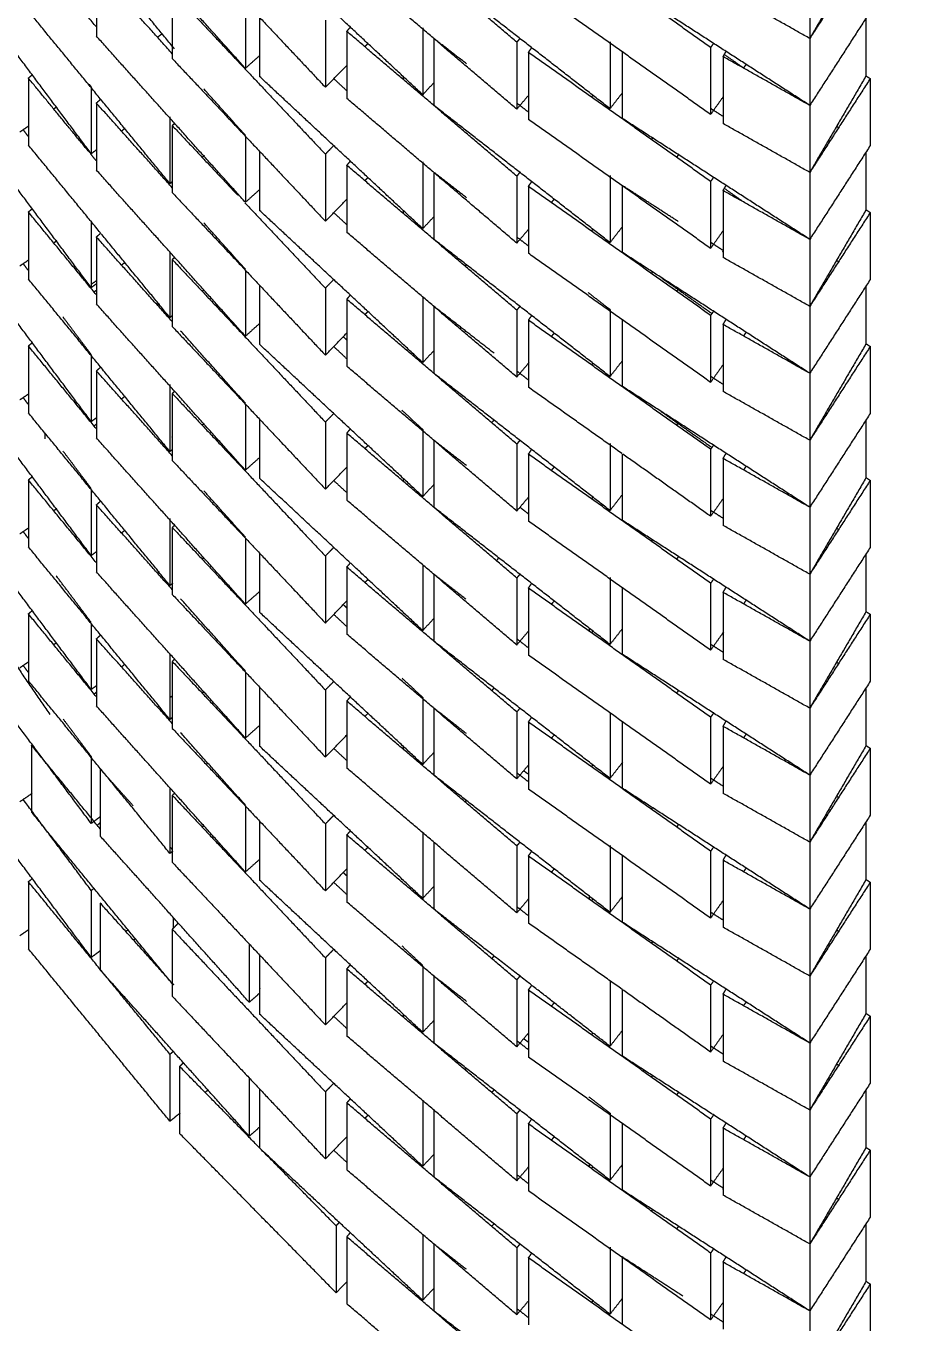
# Model space of a CAD drawing. Header units: centimetres. Extents: x 0 to 19.8, y 0 to 41.5.
# Drawn here: x 12.918 to 13.723, y 11.482 to 12.644 of the extents above; entities that cross this region are included whole.
import ezdxf

# ---------------------------------------------------------------- set-up
doc = ezdxf.new("R2010")
doc.units = ezdxf.units.CM
doc.layers.add('Make2D$Visible$Curves', color=7, linetype='Continuous', true_color=0x000000)

msp = doc.modelspace()

# ---------------------------------------------------------------- linework, layer by layer
at = {"layer": 'Make2D$Visible$Curves', "color": 18, "lineweight": -3, "true_color": 0x000000}
for points in [[(13.0514, 12.6236), (12.988, 12.7009), (12.9246, 12.7782)], [(13.1149, 12.6062), (13.0481, 12.6806), (12.9814, 12.7551)], [(13.358, 12.6296), (13.2818, 12.6945), (13.2057, 12.7593)], [(13.5316, 12.6249), (13.45, 12.6827), (13.3684, 12.7405)], [(13.0494, 12.7349), (13.118, 12.6621), (13.1865, 12.5893)], [(12.9814, 12.6433), (12.9509, 12.6804), (12.9205, 12.7175)], [(13.2737, 12.5826), (13.2006, 12.6508), (13.1275, 12.719)], [(13.6708, 12.7194), (13.6456, 12.6762), (13.6204, 12.633)], [(13.6746, 12.7171), (13.6475, 12.675), (13.6204, 12.633)], [(12.9768, 12.5297), (12.9169, 12.6098), (12.8571, 12.6899)], [(13.0494, 12.6192), (13.0154, 12.6572), (12.9814, 12.6951)], [(12.9814, 12.6951), (12.9814, 12.6651), (12.9814, 12.6351)], [(13.358, 12.5696), (13.2818, 12.6345), (13.2057, 12.6993)], [(13.4415, 12.5701), (13.3626, 12.6315), (13.2837, 12.693)], [(13.6204, 12.693), (13.6204, 12.663), (13.6204, 12.633)], [(13.5316, 12.5649), (13.45, 12.6227), (13.3684, 12.6805)], [(13.6204, 12.573), (13.5364, 12.6272), (13.4523, 12.6814)], [(13.0494, 12.6749), (13.0494, 12.6449), (13.0494, 12.6149)], [(13.0494, 12.6749), (13.118, 12.6021), (13.1865, 12.5293)], [(13.6204, 12.633), (13.5816, 12.6549), (13.5428, 12.6767)], [(13.0473, 12.5029), (12.9839, 12.5802), (12.9205, 12.6575)], [(13.1149, 12.6662), (13.1149, 12.6362), (13.1149, 12.6062)], [(13.6746, 12.6571), (13.6475, 12.615), (13.6204, 12.573)], [(13.1275, 12.652), (13.1275, 12.6255), (13.1275, 12.599)], [(13.1865, 12.6493), (13.1865, 12.6193), (13.1865, 12.5893)], [(13.2057, 12.6393), (13.2074, 12.6413), (13.2092, 12.6434)], [(13.6708, 12.6513), (13.6708, 12.6254), (13.6708, 12.5994)], [(13.1149, 12.4862), (13.0481, 12.5606), (12.9814, 12.6351)], [(13.0404, 12.6372), (13.0384, 12.6357), (13.0363, 12.6341)], [(13.358, 12.5096), (13.2818, 12.5745), (13.2057, 12.6393)], [(13.2057, 12.6393), (13.2057, 12.6093), (13.2057, 12.5793)], [(13.2737, 12.6426), (13.2737, 12.6126), (13.2737, 12.5826)], [(13.2837, 12.633), (13.2837, 12.603), (13.2837, 12.573)], [(13.3129, 12.6103), (13.2983, 12.6216), (13.2837, 12.633)], [(13.3608, 12.633), (13.3594, 12.6313), (13.358, 12.6296)], [(13.6204, 12.633), (13.6204, 12.603), (13.6204, 12.573)], [(13.2221, 12.6258), (13.2234, 12.6271), (13.2247, 12.6284)], [(13.358, 12.6296), (13.358, 12.5996), (13.358, 12.5696)], [(13.3684, 12.6205), (13.3699, 12.6226), (13.3714, 12.6247)], [(13.5316, 12.5049), (13.45, 12.5627), (13.3684, 12.6205)], [(13.3684, 12.6205), (13.3684, 12.5905), (13.3684, 12.5605)], [(13.4415, 12.6301), (13.4415, 12.6001), (13.4415, 12.5701)], [(13.4523, 12.621), (13.4523, 12.5912), (13.4523, 12.5614)], [(13.5342, 12.6286), (13.5329, 12.6267), (13.5316, 12.6249)], [(13.5316, 12.6249), (13.5316, 12.5949), (13.5316, 12.5649)], [(13.5428, 12.6167), (13.5442, 12.6191), (13.5456, 12.6215)], [(13.0494, 12.6149), (13.118, 12.5421), (13.1865, 12.4693)], [(13.1087, 12.6133), (13.1084, 12.613), (13.108, 12.6127)], [(13.1277, 12.6177), (13.1213, 12.6119), (13.1149, 12.6062)], [(13.1865, 12.5893), (13.1961, 12.5991), (13.2057, 12.6089)], [(13.6204, 12.573), (13.5816, 12.5949), (13.5428, 12.6167)], [(13.5428, 12.6167), (13.5428, 12.5867), (13.5428, 12.5567)], [(13.5439, 12.6187), (13.5525, 12.6127), (13.561, 12.6066)], [(13.5634, 12.6098), (13.5622, 12.6082), (13.5611, 12.6066)], [(12.9205, 12.5975), (12.9223, 12.599), (12.9242, 12.6006)], [(12.9748, 12.5313), (12.9476, 12.5644), (12.9205, 12.5975)], [(12.9205, 12.5975), (12.9205, 12.5675), (12.9205, 12.5375)], [(13.011, 12.6016), (13.0112, 12.6018), (13.0114, 12.602)], [(13.2737, 12.4626), (13.2006, 12.5308), (13.1275, 12.599)], [(13.2058, 12.586), (13.1999, 12.5915), (13.194, 12.597)], [(13.2564, 12.5961), (13.2564, 12.5974), (13.2564, 12.5988)], [(13.6708, 12.5994), (13.6456, 12.5562), (13.6204, 12.513)], [(13.6746, 12.5971), (13.6475, 12.555), (13.6204, 12.513)], [(13.6708, 12.5995), (13.6727, 12.5983), (13.6746, 12.5971)], [(13.6746, 12.5971), (13.6746, 12.5671), (13.6746, 12.5371)], [(12.9768, 12.5897), (12.9759, 12.5908), (12.9751, 12.5919)], [(12.9768, 12.5897), (12.9768, 12.5597), (12.9768, 12.5297)], [(13.1149, 12.5462), (13.0962, 12.567), (13.0776, 12.5878)], [(13.2837, 12.5933), (13.2787, 12.5879), (13.2737, 12.5826)], [(12.9814, 12.5751), (12.9833, 12.5768), (12.9852, 12.5786)], [(13.0494, 12.4992), (13.0154, 12.5372), (12.9814, 12.5751)], [(12.9814, 12.5751), (12.9814, 12.5451), (12.9814, 12.5151)], [(13.2834, 12.5131), (13.2446, 12.5462), (13.2057, 12.5793)], [(13.3684, 12.5819), (13.3632, 12.5758), (13.358, 12.5696)], [(13.3684, 12.567), (13.3632, 12.5711), (13.358, 12.5752)], [(13.4251, 12.5806), (13.4256, 12.5813), (13.4262, 12.5821)], [(13.4524, 12.5841), (13.447, 12.5771), (13.4415, 12.5701)], [(13.5429, 12.5808), (13.5372, 12.5728), (13.5316, 12.5649)], [(12.9768, 12.4097), (12.9169, 12.4898), (12.8571, 12.5699)], [(12.946, 12.5717), (12.9447, 12.5708), (12.9434, 12.5699)], [(13.0473, 12.5629), (13.0473, 12.5329), (13.0473, 12.5029)], [(13.4415, 12.4501), (13.3626, 12.5115), (13.2837, 12.573)], [(13.5428, 12.5631), (13.5372, 12.5667), (13.5316, 12.5703)], [(13.6204, 12.573), (13.6204, 12.543), (13.6204, 12.513)], [(12.9207, 12.5545), (12.9168, 12.5518), (12.9128, 12.5491)], [(12.9205, 12.5451), (12.9182, 12.5481), (12.9159, 12.5512)], [(13.0071, 12.5524), (13.0055, 12.5512), (13.0039, 12.55)], [(13.0515, 12.557), (13.0505, 12.556), (13.0494, 12.5549)], [(13.0494, 12.5549), (13.0494, 12.5249), (13.0494, 12.4949)], [(13.0494, 12.5549), (13.0787, 12.5238), (13.108, 12.4926)], [(13.5316, 12.4449), (13.45, 12.5027), (13.3684, 12.5605)], [(13.6204, 12.453), (13.5364, 12.5072), (13.4523, 12.5614)], [(13.6204, 12.513), (13.5816, 12.5349), (13.5428, 12.5567)], [(13.6444, 12.5542), (13.6454, 12.5537), (13.6464, 12.5531)], [(13.1149, 12.5454), (13.1149, 12.5158), (13.1149, 12.4862)], [(13.4718, 12.5489), (13.4714, 12.5484), (13.471, 12.5479)], [(13.479, 12.5427), (13.4795, 12.5435), (13.4801, 12.5444)], [(12.985, 12.4589), (12.9527, 12.4982), (12.9205, 12.5375)], [(12.9814, 12.5233), (12.9789, 12.5263), (12.9764, 12.5294)], [(12.9818, 12.5334), (12.9793, 12.5315), (12.9768, 12.5297)], [(13.0779, 12.528), (13.0771, 12.5273), (13.0764, 12.5267)], [(13.1275, 12.532), (13.1275, 12.5055), (13.1275, 12.479)], [(13.1865, 12.5293), (13.1904, 12.5333), (13.1943, 12.5373)], [(13.1865, 12.5293), (13.1865, 12.4993), (13.1865, 12.4693)], [(13.503, 12.529), (13.5022, 12.5279), (13.5014, 12.5269)], [(13.6746, 12.5371), (13.6475, 12.495), (13.6204, 12.453)], [(13.6708, 12.531), (13.6708, 12.5052), (13.6708, 12.4794)], [(13.2057, 12.5193), (13.2073, 12.5212), (13.2089, 12.5231)], [(13.358, 12.3896), (13.2818, 12.4545), (13.2057, 12.5193)], [(13.2057, 12.5193), (13.2057, 12.4893), (13.2057, 12.4593)], [(13.2737, 12.5226), (13.2737, 12.4926), (13.2737, 12.4626)], [(13.1149, 12.3662), (13.0481, 12.4406), (12.9814, 12.5151)], [(13.0494, 12.5046), (13.0484, 12.5038), (13.0473, 12.5029)], [(13.1453, 12.5135), (13.1452, 12.5134), (13.1452, 12.5133)], [(13.222, 12.5056), (13.2234, 12.5071), (13.2248, 12.5086)], [(13.2837, 12.513), (13.2837, 12.483), (13.2837, 12.453)], [(13.358, 12.4496), (13.321, 12.4811), (13.284, 12.5126)], [(13.3128, 12.4903), (13.2985, 12.5015), (13.2842, 12.5126)], [(13.3609, 12.5132), (13.3594, 12.5114), (13.358, 12.5096)], [(13.358, 12.5096), (13.358, 12.4796), (13.358, 12.4496)], [(13.3684, 12.5005), (13.3699, 12.5026), (13.3714, 12.5047)], [(13.4415, 12.5101), (13.4415, 12.4801), (13.4415, 12.4501)], [(13.5343, 12.5087), (13.533, 12.5068), (13.5316, 12.5049)], [(13.5316, 12.5049), (13.5316, 12.4749), (13.5316, 12.4449)], [(13.6204, 12.513), (13.6204, 12.483), (13.6204, 12.453)], [(13.0494, 12.4949), (13.118, 12.4221), (13.1865, 12.3493)], [(13.1279, 12.4978), (13.1214, 12.492), (13.1149, 12.4862)], [(13.5316, 12.3849), (13.45, 12.4427), (13.3684, 12.5005)], [(13.3684, 12.5005), (13.3684, 12.4705), (13.3684, 12.4405)], [(13.4523, 12.501), (13.4523, 12.4712), (13.4523, 12.4414)], [(13.5026, 12.469), (13.4777, 12.485), (13.4529, 12.501)], [(13.5428, 12.4967), (13.5441, 12.499), (13.5455, 12.5013)], [(13.6204, 12.453), (13.5816, 12.4749), (13.5428, 12.4967)], [(13.5428, 12.4967), (13.5428, 12.4667), (13.5428, 12.4367)], [(13.5441, 12.4986), (13.5527, 12.4925), (13.5613, 12.4864)], [(13.1145, 12.4858), (13.1505, 12.4475), (13.1865, 12.4093)], [(13.1865, 12.4693), (13.1961, 12.4791), (13.2058, 12.489)], [(13.3915, 12.489), (13.3902, 12.4876), (13.389, 12.4861)], [(12.9205, 12.4775), (12.9222, 12.479), (12.924, 12.4804)], [(12.9814, 12.4033), (12.9509, 12.4404), (12.9205, 12.4775)], [(12.9205, 12.4775), (12.9205, 12.4475), (12.9205, 12.4175)], [(12.9768, 12.4697), (12.9768, 12.4397), (12.9768, 12.4097)], [(13.2737, 12.3426), (13.2006, 12.4108), (13.1275, 12.479)], [(13.2057, 12.4661), (13.1999, 12.4715), (13.194, 12.477)], [(13.2564, 12.4761), (13.2564, 12.4774), (13.2564, 12.4788)], [(13.284, 12.4736), (13.2789, 12.4681), (13.2737, 12.4626)], [(13.6708, 12.4794), (13.6456, 12.4362), (13.6204, 12.393)], [(13.6746, 12.4771), (13.6475, 12.435), (13.6204, 12.393)], [(13.671, 12.4794), (13.6728, 12.4782), (13.6746, 12.4771)], [(13.6746, 12.4771), (13.6746, 12.4471), (13.6746, 12.4171)], [(12.9814, 12.4551), (12.9833, 12.4568), (12.9852, 12.4586)], [(13.0473, 12.3829), (13.0165, 12.4205), (12.9856, 12.4581)], [(13.1149, 12.4262), (13.0962, 12.447), (13.0776, 12.4678)], [(13.0784, 12.4647), (13.0782, 12.4645), (13.078, 12.4642)], [(13.358, 12.3296), (13.2818, 12.3945), (13.2057, 12.4593)], [(13.3686, 12.4621), (13.3633, 12.4559), (13.358, 12.4496)], [(13.425, 12.4604), (13.4256, 12.4612), (13.4261, 12.462)], [(13.4523, 12.464), (13.4469, 12.457), (13.4415, 12.4501)], [(13.5428, 12.4607), (13.5372, 12.4528), (13.5316, 12.4449)], [(12.9768, 12.2897), (12.9169, 12.3698), (12.8571, 12.4499)], [(12.946, 12.4517), (12.9448, 12.4509), (12.9436, 12.45)], [(13.0492, 12.3794), (13.0153, 12.4173), (12.9814, 12.4551)], [(12.9814, 12.4551), (12.9814, 12.4251), (12.9814, 12.3951)], [(13.0365, 12.4543), (13.0362, 12.454), (13.0358, 12.4538)], [(13.4415, 12.3301), (13.3626, 12.3915), (13.2837, 12.453)], [(13.3686, 12.4469), (13.3633, 12.451), (13.358, 12.4552)], [(13.534, 12.4487), (13.533, 12.4494), (13.532, 12.45)], [(13.5428, 12.4431), (13.5385, 12.4458), (13.5342, 12.4486)], [(13.6204, 12.453), (13.6204, 12.423), (13.6204, 12.393)], [(12.9205, 12.4343), (12.9167, 12.4317), (12.9128, 12.4291)], [(13.0473, 12.4415), (13.0473, 12.4122), (13.0473, 12.3829)], [(13.0514, 12.437), (13.0504, 12.4359), (13.0494, 12.4349)], [(13.0494, 12.4349), (13.118, 12.3621), (13.1865, 12.2893)], [(13.0494, 12.4349), (13.0494, 12.4049), (13.0494, 12.3749)], [(13.5316, 12.3249), (13.45, 12.3827), (13.3684, 12.4405)], [(13.6204, 12.333), (13.5364, 12.3872), (13.4523, 12.4414)], [(13.5423, 12.4423), (13.5425, 12.4422), (13.5426, 12.4422)], [(13.6204, 12.393), (13.5816, 12.4149), (13.5428, 12.4367)], [(13.6444, 12.4342), (13.6454, 12.4337), (13.6463, 12.4332)], [(12.9205, 12.4251), (12.9182, 12.4281), (12.9159, 12.4312)], [(13.0069, 12.4322), (13.0056, 12.4312), (13.0042, 12.4302)], [(13.1149, 12.4254), (13.1149, 12.3958), (13.1149, 12.3662)], [(13.3121, 12.4294), (13.3125, 12.4299), (13.313, 12.4305)], [(13.4719, 12.429), (13.4715, 12.4286), (13.4711, 12.4281)], [(13.4788, 12.4224), (13.4794, 12.4233), (13.4799, 12.4241)], [(13.0473, 12.2629), (12.9839, 12.3402), (12.9205, 12.4175)], [(12.9755, 12.4118), (12.9752, 12.4116), (12.9749, 12.4114)], [(12.9816, 12.4133), (12.9792, 12.4115), (12.9768, 12.4097)], [(12.9815, 12.4159), (12.9793, 12.4144), (12.9771, 12.4129)], [(13.1275, 12.412), (13.1275, 12.3855), (13.1275, 12.359)], [(13.1865, 12.4093), (13.1903, 12.4132), (13.1941, 12.4171)], [(13.4871, 12.4189), (13.5099, 12.4028), (13.5328, 12.3866)], [(13.6746, 12.4171), (13.6475, 12.375), (13.6204, 12.333)], [(13.6708, 12.4112), (13.6708, 12.3853), (13.6708, 12.3594)], [(12.9796, 12.406), (12.9805, 12.4068), (12.9814, 12.4075)], [(13.0777, 12.4078), (13.0769, 12.4072), (13.0761, 12.4065)], [(13.1865, 12.4093), (13.1865, 12.3793), (13.1865, 12.3493)], [(13.2057, 12.3993), (13.2074, 12.4013), (13.2091, 12.4033)], [(13.358, 12.2696), (13.2818, 12.3345), (13.2057, 12.3993)], [(13.2057, 12.3993), (13.2057, 12.3693), (13.2057, 12.3393)], [(13.2737, 12.4013), (13.2737, 12.372), (13.2737, 12.3426)], [(13.4415, 12.3901), (13.4317, 12.3977), (13.4218, 12.4054)], [(13.503, 12.409), (13.5021, 12.4078), (13.5012, 12.4067)], [(13.1149, 12.2462), (13.0481, 12.3206), (12.9814, 12.3951)], [(13.0377, 12.3952), (13.037, 12.3947), (13.0363, 12.3941)], [(13.1455, 12.3936), (13.1454, 12.3935), (13.1452, 12.3934)], [(13.2221, 12.3858), (13.2234, 12.3871), (13.2247, 12.3884)], [(13.2837, 12.3928), (13.2837, 12.3629), (13.2837, 12.333)], [(13.3376, 12.351), (13.3108, 12.3719), (13.284, 12.3928)], [(13.3611, 12.3933), (13.3595, 12.3915), (13.358, 12.3896)], [(13.358, 12.3896), (13.358, 12.3596), (13.358, 12.3296)], [(13.4415, 12.3901), (13.4415, 12.3601), (13.4415, 12.3301)], [(13.5342, 12.3886), (13.5329, 12.3867), (13.5316, 12.3849)], [(13.6204, 12.393), (13.6204, 12.363), (13.6204, 12.333)], [(12.9768, 12.3497), (12.9641, 12.3666), (12.9515, 12.3835)], [(13.0497, 12.3849), (13.0485, 12.3839), (13.0473, 12.3829)], [(13.1276, 12.3776), (13.1212, 12.3719), (13.1149, 12.3662)], [(13.3684, 12.3805), (13.3699, 12.3826), (13.3714, 12.3847)], [(13.5316, 12.2649), (13.45, 12.3227), (13.3684, 12.3805)], [(13.3684, 12.3805), (13.3684, 12.3505), (13.3684, 12.3205)], [(13.4523, 12.381), (13.4523, 12.3512), (13.4523, 12.3214)], [(13.5316, 12.3849), (13.5316, 12.3549), (13.5316, 12.3249)], [(13.5428, 12.3767), (13.5441, 12.379), (13.5455, 12.3813)], [(13.6204, 12.333), (13.5816, 12.3549), (13.5428, 12.3767)], [(13.5428, 12.3767), (13.5428, 12.3467), (13.5428, 12.3167)], [(13.0494, 12.3749), (13.118, 12.3021), (13.1865, 12.2293)], [(13.1149, 12.3062), (13.0859, 12.3385), (13.0569, 12.3709)], [(13.1865, 12.3493), (13.1962, 12.3592), (13.2059, 12.3692)], [(13.2026, 12.3658), (13.2041, 12.3643), (13.2057, 12.3629)], [(13.3915, 12.3691), (13.3903, 12.3677), (13.3892, 12.3663)], [(13.5632, 12.3695), (13.5621, 12.368), (13.5611, 12.3665)], [(12.9205, 12.3575), (12.9224, 12.3591), (12.9243, 12.3607)], [(12.9814, 12.2833), (12.9509, 12.3204), (12.9205, 12.3575)], [(12.9205, 12.3575), (12.9205, 12.3275), (12.9205, 12.2975)], [(13.2737, 12.2226), (13.2006, 12.2908), (13.1275, 12.359)], [(13.2057, 12.346), (13.2, 12.3514), (13.1943, 12.3567)], [(13.2837, 12.3533), (13.2787, 12.3479), (13.2737, 12.3426)], [(13.6708, 12.3594), (13.6456, 12.3162), (13.6204, 12.273)], [(13.6746, 12.3571), (13.6475, 12.315), (13.6204, 12.273)], [(13.6709, 12.3595), (13.6728, 12.3583), (13.6746, 12.3571)], [(13.6746, 12.3571), (13.6746, 12.3271), (13.6746, 12.2971)], [(12.9768, 12.3497), (12.9768, 12.3197), (12.9768, 12.2897)], [(13.265, 12.349), (13.2655, 12.3495), (13.2659, 12.35)], [(13.3687, 12.3423), (13.3633, 12.336), (13.358, 12.3296)], [(13.4251, 12.3405), (13.4256, 12.3413), (13.4262, 12.3421)], [(13.4524, 12.3441), (13.447, 12.3371), (13.4415, 12.3301)], [(12.9768, 12.1697), (12.9169, 12.2498), (12.8571, 12.3299)], [(12.9814, 12.3351), (12.9834, 12.3369), (12.9855, 12.3388)], [(13.0494, 12.2592), (13.0154, 12.2972), (12.9814, 12.3351)], [(12.9814, 12.3351), (12.9814, 12.3051), (12.9814, 12.2751)], [(13.358, 12.2096), (13.2818, 12.2745), (13.2057, 12.3393)], [(13.4415, 12.2101), (13.3626, 12.2715), (13.2837, 12.333)], [(13.3684, 12.327), (13.3633, 12.331), (13.3583, 12.3349)], [(13.5428, 12.3408), (13.5372, 12.3328), (13.5316, 12.3249)], [(13.5428, 12.3231), (13.5372, 12.3267), (13.5316, 12.3303)], [(13.6204, 12.333), (13.6204, 12.303), (13.6204, 12.273)], [(13.0473, 12.3229), (13.0473, 12.2929), (13.0473, 12.2629)], [(13.4521, 12.2612), (13.4102, 12.2909), (13.3684, 12.3205)], [(13.6204, 12.213), (13.5364, 12.2672), (13.4523, 12.3214)], [(12.9205, 12.3143), (12.9166, 12.3117), (12.9128, 12.3091)], [(12.9205, 12.3051), (12.9182, 12.3081), (12.9159, 12.3112)], [(13.0071, 12.3123), (13.0056, 12.3112), (13.004, 12.31)], [(13.0514, 12.317), (13.0504, 12.3159), (13.0494, 12.3149)], [(13.0494, 12.3149), (13.0494, 12.2849), (13.0494, 12.2549)], [(13.0494, 12.3149), (13.118, 12.2421), (13.1865, 12.1693)], [(13.2354, 12.3142), (13.2354, 12.3142), (13.2355, 12.3143)], [(13.6204, 12.273), (13.5816, 12.2949), (13.5428, 12.3167)], [(13.0473, 12.1429), (12.9839, 12.2202), (12.9205, 12.2975)], [(13.1149, 12.3054), (13.1149, 12.2758), (13.1149, 12.2462)], [(13.1865, 12.2893), (13.1903, 12.2931), (13.194, 12.297)], [(13.2737, 12.2826), (13.2644, 12.2913), (13.2551, 12.2999)], [(13.4867, 12.2993), (13.5097, 12.2829), (13.5328, 12.2666)], [(13.6746, 12.2971), (13.6475, 12.255), (13.6204, 12.213)], [(12.9818, 12.2934), (12.9793, 12.2915), (12.9768, 12.2897)], [(12.9794, 12.2858), (12.9805, 12.2868), (12.9816, 12.2877)], [(13.0778, 12.2879), (13.0771, 12.2873), (13.0763, 12.2867)], [(13.1275, 12.2922), (13.1275, 12.2656), (13.1275, 12.239)], [(13.1865, 12.2893), (13.1865, 12.2593), (13.1865, 12.2293)], [(13.2057, 12.2793), (13.2074, 12.2814), (13.2092, 12.2834)], [(13.3378, 12.2912), (13.3367, 12.2901), (13.3356, 12.2889)], [(13.503, 12.289), (13.5022, 12.2879), (13.5014, 12.2869)], [(13.6708, 12.291), (13.6708, 12.2652), (13.6708, 12.2394)], [(12.9351, 12.2797), (12.9351, 12.277), (12.9351, 12.2743)], [(13.1149, 12.1262), (13.0481, 12.2006), (12.9814, 12.2751)], [(13.0491, 12.2758), (13.0493, 12.276), (13.0496, 12.2763)], [(13.358, 12.1496), (13.2818, 12.2145), (13.2057, 12.2793)], [(13.2057, 12.2793), (13.2057, 12.2493), (13.2057, 12.2193)], [(13.2737, 12.2826), (13.2737, 12.2526), (13.2737, 12.2226)], [(13.2837, 12.2726), (13.2837, 12.2428), (13.2837, 12.213)], [(13.3128, 12.2503), (13.2986, 12.2614), (13.2843, 12.2725)], [(13.3608, 12.273), (13.3594, 12.2713), (13.358, 12.2696)], [(13.6204, 12.273), (13.6204, 12.243), (13.6204, 12.213)], [(12.9768, 12.2297), (12.9643, 12.2464), (12.9517, 12.2632)], [(13.0414, 12.2689), (13.0418, 12.2693), (13.0423, 12.2697)], [(13.0495, 12.2647), (13.0484, 12.2638), (13.0473, 12.2629)], [(13.2219, 12.2656), (13.2233, 12.267), (13.2247, 12.2684)], [(13.358, 12.2696), (13.358, 12.2396), (13.358, 12.2096)], [(13.3684, 12.2605), (13.3699, 12.2627), (13.3715, 12.2649)], [(13.5316, 12.1449), (13.45, 12.2027), (13.3684, 12.2605)], [(13.3684, 12.2605), (13.3684, 12.2305), (13.3684, 12.2005)], [(13.4415, 12.2701), (13.4415, 12.2401), (13.4415, 12.2101)], [(13.4523, 12.261), (13.4523, 12.2312), (13.4523, 12.2014)], [(13.5316, 12.2049), (13.4922, 12.2328), (13.4529, 12.2606)], [(13.5344, 12.2689), (13.533, 12.2669), (13.5316, 12.2649)], [(13.5316, 12.2649), (13.5316, 12.2349), (13.5316, 12.2049)], [(13.5428, 12.2567), (13.5441, 12.259), (13.5455, 12.2613)], [(13.0494, 12.2549), (13.118, 12.1821), (13.1865, 12.1093)], [(13.1279, 12.2578), (13.1214, 12.252), (13.1149, 12.2462)], [(13.1865, 12.2293), (13.1961, 12.2391), (13.2057, 12.249)], [(13.3915, 12.249), (13.3902, 12.2476), (13.389, 12.2461)], [(13.6204, 12.213), (13.5816, 12.2349), (13.5428, 12.2567)], [(13.5428, 12.2567), (13.5428, 12.2267), (13.5428, 12.1967)], [(13.5634, 12.2498), (13.5623, 12.2482), (13.5612, 12.2466)], [(12.9205, 12.2375), (12.9222, 12.239), (12.924, 12.2404)], [(12.9814, 12.1633), (12.9509, 12.2004), (12.9205, 12.2375)], [(12.9205, 12.2375), (12.9205, 12.2075), (12.9205, 12.1775)], [(13.2087, 12.1633), (13.1681, 12.2012), (13.1275, 12.239)], [(13.2057, 12.2261), (13.1998, 12.2315), (13.194, 12.237)], [(13.2564, 12.2361), (13.2564, 12.2376), (13.2564, 12.2391)], [(13.6708, 12.2394), (13.6456, 12.1962), (13.6204, 12.153)], [(13.6746, 12.2371), (13.6475, 12.195), (13.6204, 12.153)], [(13.6711, 12.2394), (13.6729, 12.2382), (13.6746, 12.2371)], [(13.6746, 12.2371), (13.6746, 12.2071), (13.6746, 12.1771)], [(12.9768, 12.2289), (12.9768, 12.1993), (12.9768, 12.1697)], [(13.1149, 12.1862), (13.0962, 12.207), (13.0776, 12.2278)], [(13.2837, 12.2333), (13.2787, 12.2279), (13.2737, 12.2226)], [(12.9814, 12.2151), (12.9834, 12.2169), (12.9854, 12.2187)], [(13.0494, 12.1392), (13.0154, 12.1772), (12.9814, 12.2151)], [(12.9814, 12.2151), (12.9814, 12.1851), (12.9814, 12.1551)], [(13.358, 12.0896), (13.2818, 12.1545), (13.2057, 12.2193)], [(13.3685, 12.2221), (13.3633, 12.2159), (13.358, 12.2096)], [(13.4228, 12.2247), (13.4228, 12.2247), (13.4228, 12.2246)], [(13.425, 12.2205), (13.4256, 12.2213), (13.4262, 12.2221)], [(13.4523, 12.224), (13.4469, 12.217), (13.4415, 12.2101)], [(13.5428, 12.2207), (13.5372, 12.2128), (13.5316, 12.2049)], [(12.9768, 12.0497), (12.9169, 12.1298), (12.8571, 12.2099)], [(12.9459, 12.2116), (12.9447, 12.2108), (12.9435, 12.21)], [(13.0473, 12.2029), (13.0473, 12.1729), (13.0473, 12.1429)], [(13.4415, 12.0901), (13.3626, 12.1515), (13.2837, 12.213)], [(13.3684, 12.207), (13.3646, 12.21), (13.3608, 12.213)], [(13.5428, 12.2031), (13.5374, 12.2065), (13.5321, 12.21)], [(13.6204, 12.213), (13.6204, 12.183), (13.6204, 12.153)], [(12.9205, 12.1943), (12.9167, 12.1917), (12.9128, 12.1891)], [(12.9205, 12.1851), (12.9182, 12.1881), (12.9159, 12.1912)], [(13.0071, 12.1923), (13.0056, 12.1912), (13.0042, 12.1902)], [(13.0515, 12.197), (13.0504, 12.196), (13.0494, 12.1949)], [(13.0494, 12.1949), (13.0494, 12.1649), (13.0494, 12.1349)], [(13.0494, 12.1949), (13.118, 12.1221), (13.1865, 12.0493)], [(13.5316, 12.0849), (13.45, 12.1427), (13.3684, 12.2005)], [(13.6204, 12.093), (13.5364, 12.1472), (13.4523, 12.2014)], [(13.6204, 12.153), (13.5816, 12.1749), (13.5428, 12.1967)], [(13.6444, 12.1942), (13.6454, 12.1937), (13.6463, 12.1932)], [(13.1149, 12.1854), (13.1149, 12.1558), (13.1149, 12.1262)], [(13.4718, 12.1889), (13.4714, 12.1885), (13.4711, 12.1881)], [(13.4788, 12.1824), (13.4792, 12.183), (13.4795, 12.1836)], [(13.0473, 12.0229), (12.9839, 12.1002), (12.9205, 12.1775)], [(12.9816, 12.1732), (12.9792, 12.1715), (12.9768, 12.1697)], [(13.0777, 12.1678), (13.0771, 12.1673), (13.0765, 12.1669)], [(13.1275, 12.172), (13.1275, 12.1455), (13.1275, 12.119)], [(13.1865, 12.1693), (13.1903, 12.1732), (13.1941, 12.1771)], [(13.1865, 12.1693), (13.1865, 12.1393), (13.1865, 12.1093)], [(13.3401, 12.1653), (13.341, 12.1665), (13.3419, 12.1677)], [(13.503, 12.169), (13.5021, 12.1678), (13.5012, 12.1667)], [(13.6746, 12.1771), (13.6475, 12.135), (13.6204, 12.093)], [(13.6708, 12.171), (13.6708, 12.1452), (13.6708, 12.1194)], [(13.0377, 12.1552), (13.037, 12.1547), (13.0363, 12.1541)], [(13.2057, 12.1593), (13.2073, 12.1612), (13.209, 12.1632)], [(13.358, 12.0296), (13.2818, 12.0945), (13.2057, 12.1593)], [(13.2057, 12.1593), (13.2057, 12.1293), (13.2057, 12.0993)], [(13.2737, 12.1026), (13.2414, 12.1327), (13.2092, 12.1629)], [(13.2737, 12.1613), (13.2737, 12.132), (13.2737, 12.1026)], [(12.9768, 12.1097), (12.9612, 12.1306), (12.9455, 12.1515)], [(13.1149, 12.0062), (13.0481, 12.0806), (12.9814, 12.1551)], [(13.0497, 12.1449), (13.0485, 12.1439), (13.0473, 12.1429)], [(13.2221, 12.1458), (13.2234, 12.1471), (13.2247, 12.1484)], [(13.3123, 12.1307), (13.298, 12.1418), (13.2837, 12.153)], [(13.2837, 12.153), (13.2837, 12.123), (13.2837, 12.093)], [(13.3611, 12.1533), (13.3595, 12.1515), (13.358, 12.1496)], [(13.358, 12.1496), (13.358, 12.1196), (13.358, 12.0896)], [(13.3684, 12.1405), (13.37, 12.1428), (13.3716, 12.1451)], [(13.4415, 12.1501), (13.4415, 12.1201), (13.4415, 12.0901)], [(13.5342, 12.1486), (13.5329, 12.1468), (13.5316, 12.1449)], [(13.5316, 12.1449), (13.5316, 12.1149), (13.5316, 12.0849)], [(13.6204, 12.153), (13.6204, 12.123), (13.6204, 12.093)], [(13.0494, 12.1349), (13.118, 12.0621), (13.1865, 11.9893)], [(13.1277, 12.1376), (13.1213, 12.1319), (13.1149, 12.1262)], [(13.5316, 12.0249), (13.45, 12.0827), (13.3684, 12.1405)], [(13.3684, 12.1405), (13.3684, 12.1105), (13.3684, 12.0805)], [(13.4523, 12.141), (13.4523, 12.1112), (13.4523, 12.0814)], [(13.5428, 12.1367), (13.5443, 12.1393), (13.5458, 12.1418)], [(13.6204, 12.093), (13.5816, 12.1149), (13.5428, 12.1367)], [(13.5428, 12.1367), (13.5428, 12.1067), (13.5428, 12.0767)], [(12.9205, 12.1175), (12.9223, 12.119), (12.9242, 12.1206)], [(13.1149, 12.0662), (13.0859, 12.0985), (13.0569, 12.1309)], [(13.1865, 12.1093), (13.1962, 12.1192), (13.2059, 12.1292)], [(13.2026, 12.1258), (13.2041, 12.1243), (13.2057, 12.1229)], [(13.3915, 12.129), (13.3903, 12.1277), (13.3891, 12.1263)], [(13.5635, 12.1299), (13.5623, 12.1282), (13.561, 12.1264)], [(12.8829, 12.1107), (12.9112, 12.069), (12.9396, 12.0274)], [(12.9814, 12.0433), (12.9509, 12.0804), (12.9205, 12.1175)], [(12.9205, 12.1175), (12.9205, 12.0875), (12.9205, 12.0575)], [(12.9768, 12.1089), (12.9768, 12.0793), (12.9768, 12.0497)], [(13.2737, 11.9826), (13.2006, 12.0508), (13.1275, 12.119)], [(13.2057, 12.1061), (13.1999, 12.1115), (13.194, 12.117)], [(13.265, 12.109), (13.2654, 12.1095), (13.2658, 12.11)], [(13.2838, 12.1134), (13.2788, 12.108), (13.2737, 12.1026)], [(13.6708, 12.1194), (13.6456, 12.0762), (13.6204, 12.033)], [(13.6746, 12.1171), (13.6475, 12.075), (13.6204, 12.033)], [(13.6709, 12.1195), (13.6728, 12.1183), (13.6746, 12.1171)], [(13.6746, 12.1171), (13.6746, 12.0871), (13.6746, 12.0571)], [(12.9814, 12.0951), (12.9833, 12.0968), (12.9852, 12.0986)], [(13.358, 11.9696), (13.2818, 12.0345), (13.2057, 12.0993)], [(13.3687, 12.1023), (13.3633, 12.096), (13.358, 12.0896)], [(13.4228, 12.1049), (13.4228, 12.1034), (13.4228, 12.102)], [(13.4252, 12.1007), (13.4257, 12.1014), (13.4262, 12.1021)], [(13.4524, 12.104), (13.447, 12.0971), (13.4415, 12.0901)], [(13.5431, 12.1011), (13.5373, 12.093), (13.5316, 12.0849)], [(12.9768, 11.9297), (12.9169, 12.0098), (12.8571, 12.0899)], [(12.9457, 12.0915), (12.9445, 12.0907), (12.9433, 12.0899)], [(13.0494, 12.0192), (13.0154, 12.0572), (12.9814, 12.0951)], [(12.9814, 12.0951), (12.9814, 12.0651), (12.9814, 12.0351)], [(13.4415, 11.9701), (13.3626, 12.0315), (13.2837, 12.093)], [(13.3684, 12.087), (13.3632, 12.0911), (13.358, 12.0952)], [(13.5428, 12.0831), (13.5374, 12.0865), (13.5321, 12.09)], [(13.6204, 12.093), (13.6204, 12.063), (13.6204, 12.033)], [(12.9207, 12.0745), (12.9168, 12.0718), (12.9128, 12.0691)], [(13.0473, 12.0815), (13.0473, 12.0522), (13.0473, 12.0229)], [(13.0514, 12.077), (13.0504, 12.0759), (13.0494, 12.0749)], [(13.0494, 12.0749), (13.0494, 12.0449), (13.0494, 12.0149)], [(13.0494, 12.0749), (13.118, 12.0021), (13.1865, 11.9293)], [(13.2353, 12.0741), (13.2354, 12.0742), (13.2355, 12.0743)], [(13.5316, 11.9649), (13.45, 12.0227), (13.3684, 12.0805)], [(13.6204, 11.973), (13.5364, 12.0272), (13.4523, 12.0814)], [(13.6204, 12.033), (13.5816, 12.0549), (13.5428, 12.0767)], [(13.6444, 12.0742), (13.6454, 12.0737), (13.6464, 12.0731)], [(12.9205, 12.0651), (12.9182, 12.0681), (12.9159, 12.0712)], [(13.0069, 12.0722), (13.0055, 12.0711), (13.004, 12.07)], [(13.1149, 12.0654), (13.1149, 12.0358), (13.1149, 12.0062)], [(13.4718, 12.0689), (13.4714, 12.0684), (13.471, 12.0679)], [(13.0473, 11.9029), (12.9839, 11.9802), (12.9205, 12.0575)], [(12.9818, 12.0534), (12.9793, 12.0515), (12.9768, 12.0497)], [(13.1275, 12.0522), (13.1275, 12.0256), (13.1275, 11.999)], [(13.1865, 12.0493), (13.1904, 12.0533), (13.1943, 12.0572)], [(13.2737, 12.0426), (13.2645, 12.0513), (13.2552, 12.0599)], [(13.3375, 12.0509), (13.3365, 12.0498), (13.3355, 12.0488)], [(13.6746, 12.0571), (13.6475, 12.015), (13.6204, 11.973)], [(13.6708, 12.051), (13.6708, 12.0252), (13.6708, 11.9994)], [(12.9794, 12.0457), (12.9805, 12.0466), (12.9816, 12.0475)], [(13.0496, 12.0441), (13.0485, 12.0432), (13.0473, 12.0424)], [(13.0777, 12.0478), (13.077, 12.0473), (13.0763, 12.0467)], [(13.1865, 12.0493), (13.1865, 12.0193), (13.1865, 11.9893)], [(13.2057, 12.0393), (13.2074, 12.0413), (13.2092, 12.0434)], [(13.358, 11.9096), (13.2818, 11.9745), (13.2057, 12.0393)], [(13.2057, 12.0393), (13.2057, 12.0093), (13.2057, 11.9793)], [(13.2737, 12.0426), (13.2737, 12.0126), (13.2737, 11.9826)], [(13.5029, 12.0488), (13.5021, 12.0479), (13.5014, 12.0469)], [(13.1149, 11.8862), (13.0481, 11.9606), (12.9814, 12.0351)], [(13.0375, 12.035), (13.037, 12.0347), (13.0365, 12.0343)], [(13.2219, 12.0256), (13.2234, 12.0271), (13.2248, 12.0285)], [(13.3128, 12.0103), (13.2983, 12.0216), (13.2837, 12.033)], [(13.2837, 12.033), (13.2837, 12.003), (13.2837, 11.973)], [(13.3608, 12.033), (13.3594, 12.0313), (13.358, 12.0296)], [(13.358, 12.0296), (13.358, 11.9996), (13.358, 11.9696)], [(13.4415, 12.0287), (13.4415, 11.9994), (13.4415, 11.9701)], [(13.5344, 12.0288), (13.533, 12.0269), (13.5316, 12.0249)], [(13.6204, 12.033), (13.6204, 12.003), (13.6204, 11.973)], [(12.9768, 11.9897), (12.9642, 12.0065), (12.9517, 12.0233)], [(13.0495, 12.0247), (13.0484, 12.0238), (13.0473, 12.0229)], [(13.1279, 12.0178), (13.1214, 12.012), (13.1149, 12.0062)], [(13.3684, 12.0205), (13.3699, 12.0227), (13.3715, 12.0249)], [(13.5316, 11.9049), (13.45, 11.9627), (13.3684, 12.0205)], [(13.3684, 12.0205), (13.3684, 11.9905), (13.3684, 11.9605)], [(13.4523, 12.021), (13.4523, 11.9912), (13.4523, 11.9614)], [(13.5316, 12.0249), (13.5316, 11.9949), (13.5316, 11.9649)], [(13.5428, 12.0167), (13.5442, 12.0191), (13.5456, 12.0216)], [(13.6204, 11.973), (13.5816, 11.9949), (13.5428, 12.0167)], [(13.5428, 12.0167), (13.5428, 11.9867), (13.5428, 11.9567)], [(13.0494, 12.0149), (13.118, 11.9421), (13.1865, 11.8693)], [(13.1149, 11.9462), (13.0859, 11.9785), (13.0569, 12.0109)], [(13.1865, 11.9893), (13.1961, 11.9991), (13.2057, 12.009)], [(13.3917, 12.0092), (13.3903, 12.0077), (13.389, 12.0061)], [(13.5634, 12.0098), (13.5622, 12.0081), (13.561, 12.0064)], [(12.9234, 11.9997), (12.9238, 12), (12.9242, 12.0004)], [(12.9849, 11.9248), (12.9542, 11.9623), (12.9234, 11.9997)], [(12.9234, 11.9997), (12.9234, 11.9697), (12.9234, 11.9397)], [(13.2737, 11.8626), (13.2006, 11.9308), (13.1275, 11.999)], [(13.2057, 11.9861), (13.1998, 11.9915), (13.194, 11.997)], [(13.2564, 11.9961), (13.2564, 11.9976), (13.2564, 11.999)], [(13.2837, 11.9933), (13.2787, 11.9879), (13.2737, 11.9826)], [(13.6708, 11.9994), (13.6456, 11.9562), (13.6204, 11.913)], [(13.6746, 11.9971), (13.6475, 11.955), (13.6204, 11.913)], [(13.6712, 11.9993), (13.6729, 11.9982), (13.6746, 11.9971)], [(13.6746, 11.9971), (13.6746, 11.9671), (13.6746, 11.9371)], [(12.9768, 11.9897), (12.9768, 11.9597), (12.9768, 11.9297)], [(13.3685, 11.9821), (13.3632, 11.9759), (13.358, 11.9696)], [(13.425, 11.9805), (13.4255, 11.9812), (13.426, 11.9819)], [(13.4526, 11.9843), (13.4471, 11.9772), (13.4415, 11.9701)], [(13.5429, 11.9808), (13.5372, 11.9729), (13.5316, 11.9649)], [(12.9768, 11.8097), (12.9169, 11.8898), (12.8571, 11.9699)], [(13.0145, 11.9454), (12.9997, 11.9619), (12.9849, 11.9784)], [(12.9849, 11.9784), (12.9849, 11.9484), (12.9849, 11.9184)], [(13.358, 11.8496), (13.2818, 11.9145), (13.2057, 11.9793)], [(13.4415, 11.8501), (13.3626, 11.9115), (13.2837, 11.973)], [(13.3684, 11.967), (13.3632, 11.9711), (13.358, 11.9752)], [(13.3645, 11.9768), (13.3663, 11.9754), (13.368, 11.9741)], [(13.5428, 11.9631), (13.5375, 11.9665), (13.5321, 11.97)], [(13.6204, 11.973), (13.6204, 11.943), (13.6204, 11.913)], [(13.0473, 11.9615), (13.0473, 11.9322), (13.0473, 11.9029)], [(13.5316, 11.8449), (13.45, 11.9027), (13.3684, 11.9605)], [(13.6204, 11.853), (13.5364, 11.9072), (13.4523, 11.9614)], [(12.9238, 11.9566), (12.9183, 11.9528), (12.9128, 11.9491)], [(12.9768, 11.8697), (12.9463, 11.9104), (12.9159, 11.9512)], [(13.0515, 11.957), (13.0505, 11.956), (13.0494, 11.9549)], [(13.0494, 11.9549), (13.0494, 11.9249), (13.0494, 11.8949)], [(13.0494, 11.9549), (13.118, 11.8821), (13.1865, 11.8093)], [(13.3118, 11.949), (13.3124, 11.9497), (13.3129, 11.9504)], [(13.4719, 11.949), (13.4715, 11.9485), (13.4711, 11.9481)], [(13.6204, 11.913), (13.5816, 11.9349), (13.5428, 11.9567)], [(13.6446, 11.9541), (13.6455, 11.9537), (13.6463, 11.9532)], [(13.049, 11.7867), (12.9862, 11.8632), (12.9234, 11.9397)], [(12.9851, 11.9359), (12.9809, 11.9328), (12.9768, 11.9297)], [(13.1149, 11.9454), (13.1149, 11.9158), (13.1149, 11.8862)], [(13.1865, 11.9293), (13.1903, 11.9332), (13.1941, 11.937)], [(13.4788, 11.9424), (13.4792, 11.9431), (13.4797, 11.9438)], [(13.6746, 11.9371), (13.6475, 11.895), (13.6204, 11.853)], [(12.9822, 11.9281), (12.9836, 11.9294), (12.9851, 11.9306)], [(13.0774, 11.9275), (13.0769, 11.9272), (13.0765, 11.9268)], [(13.1275, 11.932), (13.1275, 11.9055), (13.1275, 11.879)], [(13.1865, 11.9293), (13.1865, 11.8993), (13.1865, 11.8693)], [(13.2057, 11.9193), (13.2073, 11.9212), (13.2089, 11.9231)], [(13.503, 11.929), (13.5021, 11.9278), (13.5012, 11.9267)], [(13.6708, 11.931), (13.6708, 11.9052), (13.6708, 11.8794)], [(13.1184, 11.7695), (13.0517, 11.844), (12.9849, 11.9184)], [(13.358, 11.7896), (13.2818, 11.8545), (13.2057, 11.9193)], [(13.2057, 11.9193), (13.2057, 11.8893), (13.2057, 11.8593)], [(13.2737, 11.9213), (13.2737, 11.892), (13.2737, 11.8626)], [(13.2837, 11.913), (13.2837, 11.883), (13.2837, 11.853)], [(13.3608, 11.913), (13.3594, 11.9113), (13.358, 11.9096)], [(13.6204, 11.913), (13.6204, 11.883), (13.6204, 11.853)], [(12.952, 11.9034), (12.9524, 11.9037), (12.9528, 11.904)], [(13.0494, 11.9065), (13.0484, 11.9076), (13.0473, 11.9088)], [(13.0497, 11.9048), (13.0485, 11.9039), (13.0473, 11.9029)], [(13.2219, 11.9055), (13.2234, 11.9071), (13.225, 11.9087)], [(13.358, 11.9096), (13.358, 11.8796), (13.358, 11.8496)], [(13.3684, 11.9005), (13.37, 11.9028), (13.3716, 11.9051)], [(13.5316, 11.7849), (13.45, 11.8427), (13.3684, 11.9005)], [(13.3684, 11.9005), (13.3684, 11.8705), (13.3684, 11.8405)], [(13.4415, 11.9101), (13.4415, 11.8801), (13.4415, 11.8501)], [(13.4523, 11.901), (13.4523, 11.8712), (13.4523, 11.8414)], [(13.5342, 11.9086), (13.5329, 11.9067), (13.5316, 11.9049)], [(13.5316, 11.9049), (13.5316, 11.8749), (13.5316, 11.8449)], [(13.5428, 11.8967), (13.5441, 11.899), (13.5455, 11.9013)], [(13.0494, 11.8949), (13.118, 11.8221), (13.1865, 11.7493)], [(13.1276, 11.8975), (13.1212, 11.8919), (13.1149, 11.8862)], [(13.1865, 11.8693), (13.1962, 11.8792), (13.2059, 11.8892)], [(13.3918, 11.8894), (13.3905, 11.8878), (13.3891, 11.8863)], [(13.6204, 11.853), (13.5816, 11.8749), (13.5428, 11.8967)], [(13.5428, 11.8967), (13.5428, 11.8667), (13.5428, 11.8367)], [(13.5634, 11.8898), (13.5623, 11.8883), (13.5613, 11.8868)], [(12.9205, 11.8775), (12.9222, 11.8789), (12.924, 11.8804)], [(13.0473, 11.7229), (12.9839, 11.8002), (12.9205, 11.8775)], [(12.9205, 11.8775), (12.9205, 11.8475), (12.9205, 11.8175)], [(13.2737, 11.7426), (13.2006, 11.8108), (13.1275, 11.879)], [(13.2057, 11.8661), (13.1998, 11.8715), (13.194, 11.877)], [(13.2026, 11.8858), (13.2039, 11.8845), (13.2053, 11.8832)], [(13.6708, 11.8794), (13.6456, 11.8362), (13.6204, 11.793)], [(13.6746, 11.8771), (13.6475, 11.835), (13.6204, 11.793)], [(13.6708, 11.8796), (13.6727, 11.8783), (13.6746, 11.8771)], [(13.6746, 11.8771), (13.6746, 11.8471), (13.6746, 11.8171)], [(12.9793, 11.8716), (12.9781, 11.8706), (12.9768, 11.8697)], [(12.9768, 11.8697), (12.9768, 11.8397), (12.9768, 11.8097)], [(13.2649, 11.8689), (13.2655, 11.8695), (13.2661, 11.8702)], [(13.2838, 11.8734), (13.2788, 11.868), (13.2737, 11.8626)], [(13.4228, 11.8647), (13.4228, 11.8633), (13.4228, 11.862)], [(12.9849, 11.8584), (12.9849, 11.8284), (12.9849, 11.7984)], [(13.0494, 11.7865), (13.0172, 11.8225), (12.9849, 11.8584)], [(13.358, 11.7296), (13.2818, 11.7945), (13.2057, 11.8593)], [(13.3687, 11.8623), (13.3633, 11.8559), (13.358, 11.8496)], [(13.3684, 11.847), (13.3632, 11.8511), (13.358, 11.8552)], [(13.4252, 11.8607), (13.4257, 11.8614), (13.4262, 11.8621)], [(13.4524, 11.864), (13.447, 11.857), (13.4415, 11.8501)], [(13.5428, 11.8607), (13.5372, 11.8528), (13.5316, 11.8449)], [(13.6204, 11.853), (13.6204, 11.823), (13.6204, 11.793)], [(13.0503, 11.8451), (13.0503, 11.8405), (13.0503, 11.8358)], [(13.3712, 11.7849), (13.3275, 11.8189), (13.2837, 11.853)], [(13.6204, 11.733), (13.5364, 11.7872), (13.4523, 11.8414)], [(13.5428, 11.8431), (13.5373, 11.8466), (13.5318, 11.8501)], [(12.9207, 11.8345), (12.9168, 11.8318), (12.9128, 11.8291)], [(13.0099, 11.8344), (13.0091, 11.8338), (13.0082, 11.8332)], [(13.0548, 11.8404), (13.0521, 11.8377), (13.0494, 11.8349)], [(13.0494, 11.8349), (13.0494, 11.8049), (13.0494, 11.7749)], [(13.0494, 11.8349), (13.118, 11.7621), (13.1865, 11.6893)], [(13.4523, 11.7811), (13.4103, 11.8108), (13.3684, 11.8405)], [(13.6204, 11.793), (13.5816, 11.8149), (13.5428, 11.8367)], [(13.6444, 11.8342), (13.6454, 11.8337), (13.6464, 11.8332)], [(13.0148, 11.8252), (13.0156, 11.8259), (13.0163, 11.8266)], [(13.1184, 11.8216), (13.1184, 11.7956), (13.1184, 11.7695)], [(13.2737, 11.8026), (13.2645, 11.8112), (13.2552, 11.8199)], [(13.4788, 11.8223), (13.4793, 11.8232), (13.4799, 11.8241)], [(13.0473, 11.6629), (12.9839, 11.7402), (12.9205, 11.8175)], [(12.985, 11.8158), (12.9809, 11.8127), (12.9768, 11.8097)], [(13.1275, 11.8122), (13.1275, 11.7856), (13.1275, 11.759)], [(13.1865, 11.8093), (13.1904, 11.8133), (13.1943, 11.8172)], [(13.1865, 11.8093), (13.1865, 11.7793), (13.1865, 11.7493)], [(13.3378, 11.8112), (13.3367, 11.81), (13.3356, 11.8089)], [(13.503, 11.809), (13.5022, 11.8079), (13.5014, 11.8069)], [(13.6746, 11.8171), (13.6475, 11.775), (13.6204, 11.733)], [(13.6708, 11.8106), (13.6708, 11.785), (13.6708, 11.7594)], [(13.1184, 11.6495), (13.0517, 11.724), (12.9849, 11.7984)], [(13.2057, 11.7993), (13.2074, 11.8013), (13.2091, 11.8034)], [(13.358, 11.6696), (13.2818, 11.7345), (13.2057, 11.7993)], [(13.2057, 11.7993), (13.2057, 11.7693), (13.2057, 11.7393)], [(13.2737, 11.8013), (13.2737, 11.772), (13.2737, 11.7426)], [(13.0503, 11.7851), (13.0499, 11.7857), (13.0494, 11.7862)], [(13.0505, 11.7853), (13.0502, 11.7857), (13.0498, 11.786)], [(13.0509, 11.7856), (13.0506, 11.7854), (13.0503, 11.7851)], [(13.2219, 11.7856), (13.2233, 11.787), (13.2248, 11.7885)], [(13.3129, 11.7703), (13.2983, 11.7816), (13.2837, 11.793)], [(13.2837, 11.793), (13.2837, 11.763), (13.2837, 11.733)], [(13.3611, 11.7934), (13.3595, 11.7915), (13.358, 11.7896)], [(13.358, 11.7896), (13.358, 11.7596), (13.358, 11.7296)], [(13.3684, 11.7805), (13.3699, 11.7826), (13.3714, 11.7847)], [(13.4415, 11.7301), (13.4066, 11.7573), (13.3717, 11.7845)], [(13.4415, 11.7887), (13.4415, 11.7594), (13.4415, 11.7301)], [(13.5342, 11.7886), (13.5329, 11.7867), (13.5316, 11.7849)], [(13.5316, 11.7849), (13.5316, 11.7549), (13.5316, 11.7249)], [(13.6204, 11.793), (13.6204, 11.763), (13.6204, 11.733)], [(13.0494, 11.7749), (13.118, 11.7021), (13.1865, 11.6293)], [(13.1276, 11.7777), (13.123, 11.7736), (13.1184, 11.7695)], [(13.1273, 11.7821), (13.1275, 11.7819), (13.1277, 11.7817)], [(13.5316, 11.6649), (13.45, 11.7227), (13.3684, 11.7805)], [(13.3684, 11.7805), (13.3684, 11.7505), (13.3684, 11.7205)], [(13.4523, 11.781), (13.4523, 11.7512), (13.4523, 11.7214)], [(13.5316, 11.7249), (13.4921, 11.7529), (13.4526, 11.7808)], [(13.5428, 11.7767), (13.5441, 11.779), (13.5455, 11.7813)], [(13.6204, 11.733), (13.5816, 11.7549), (13.5428, 11.7767)], [(13.5428, 11.7767), (13.5428, 11.7467), (13.5428, 11.7167)], [(13.1865, 11.7493), (13.1961, 11.7591), (13.2057, 11.769)], [(13.3917, 11.7692), (13.3903, 11.7676), (13.3889, 11.766)], [(13.5634, 11.7698), (13.5623, 11.7682), (13.5611, 11.7666)], [(13.2737, 11.6226), (13.2006, 11.6908), (13.1275, 11.759)], [(13.2057, 11.7461), (13.1998, 11.7515), (13.194, 11.757)], [(13.2564, 11.7561), (13.2564, 11.7575), (13.2564, 11.7588)], [(13.284, 11.7535), (13.2789, 11.7481), (13.2737, 11.7426)], [(13.6708, 11.7594), (13.6456, 11.7162), (13.6204, 11.673)], [(13.6746, 11.7571), (13.6475, 11.715), (13.6204, 11.673)], [(13.6706, 11.7597), (13.6726, 11.7584), (13.6746, 11.7571)], [(13.6746, 11.7571), (13.6746, 11.7271), (13.6746, 11.6971)], [(13.358, 11.6096), (13.2818, 11.6745), (13.2057, 11.7393)], [(13.3685, 11.742), (13.3632, 11.7358), (13.358, 11.7296)], [(13.3642, 11.737), (13.3663, 11.7354), (13.3684, 11.7338)], [(13.425, 11.7405), (13.4256, 11.7413), (13.4262, 11.7421)], [(13.4523, 11.744), (13.4469, 11.737), (13.4415, 11.7301)], [(13.5428, 11.7407), (13.5372, 11.7328), (13.5316, 11.7249)], [(13.0506, 11.7256), (13.049, 11.7243), (13.0473, 11.7229)], [(13.4415, 11.6101), (13.3626, 11.6715), (13.2837, 11.733)], [(13.3685, 11.7269), (13.3632, 11.7311), (13.358, 11.7352)], [(13.534, 11.7288), (13.5329, 11.7295), (13.5318, 11.7301)], [(13.543, 11.7229), (13.5386, 11.7258), (13.5342, 11.7286)], [(13.6204, 11.733), (13.6204, 11.703), (13.6204, 11.673)], [(13.0473, 11.7229), (13.0473, 11.6929), (13.0473, 11.6629)], [(13.056, 11.712), (13.0577, 11.7137), (13.0594, 11.7154)], [(13.5316, 11.6049), (13.45, 11.6627), (13.3684, 11.7205)], [(13.6204, 11.613), (13.5364, 11.6672), (13.4523, 11.7214)], [(13.6204, 11.673), (13.5816, 11.6949), (13.5428, 11.7167)], [(13.6444, 11.7142), (13.6456, 11.7136), (13.6467, 11.713)], [(13.1961, 11.5693), (13.126, 11.6407), (13.056, 11.712)], [(13.056, 11.712), (13.056, 11.682), (13.056, 11.652)], [(13.1184, 11.702), (13.1184, 11.6758), (13.1184, 11.6495)], [(13.1832, 11.7076), (13.1831, 11.7074), (13.1829, 11.7073)], [(13.3118, 11.709), (13.3123, 11.7097), (13.3129, 11.7104)], [(13.4718, 11.709), (13.4715, 11.7085), (13.4711, 11.708)], [(13.4787, 11.7023), (13.4792, 11.703), (13.4797, 11.7038)], [(13.0816, 11.691), (13.0802, 11.6899), (13.0788, 11.6888)], [(13.1275, 11.692), (13.1275, 11.6655), (13.1275, 11.639)], [(13.1865, 11.6893), (13.1903, 11.6932), (13.1941, 11.697)], [(13.3377, 11.6911), (13.3368, 11.6901), (13.3358, 11.6891)], [(13.6746, 11.6971), (13.6475, 11.655), (13.6204, 11.613)], [(13.6708, 11.691), (13.6708, 11.6655), (13.6708, 11.6399)], [(13.1865, 11.6893), (13.1865, 11.6593), (13.1865, 11.6293)], [(13.2057, 11.6793), (13.2073, 11.6812), (13.2089, 11.6831)], [(13.358, 11.5496), (13.2818, 11.6145), (13.2057, 11.6793)], [(13.2057, 11.6793), (13.2057, 11.6493), (13.2057, 11.6193)], [(13.2737, 11.6813), (13.2737, 11.652), (13.2737, 11.6226)], [(13.4415, 11.6701), (13.4321, 11.6774), (13.4226, 11.6848)], [(13.503, 11.689), (13.502, 11.6877), (13.5011, 11.6865)], [(13.0563, 11.6702), (13.0518, 11.6666), (13.0473, 11.6629)], [(13.2221, 11.6657), (13.2235, 11.6672), (13.225, 11.6687)], [(13.2837, 11.673), (13.2837, 11.643), (13.2837, 11.613)], [(13.3609, 11.6731), (13.3594, 11.6714), (13.358, 11.6696)], [(13.358, 11.6696), (13.358, 11.6396), (13.358, 11.6096)], [(13.4415, 11.6701), (13.4415, 11.6401), (13.4415, 11.6101)], [(13.5342, 11.6686), (13.5329, 11.6667), (13.5316, 11.6649)], [(13.6204, 11.673), (13.6204, 11.643), (13.6204, 11.613)], [(13.1276, 11.6577), (13.123, 11.6536), (13.1184, 11.6495)], [(13.3684, 11.6605), (13.37, 11.6628), (13.3716, 11.6651)], [(13.5316, 11.5449), (13.45, 11.6027), (13.3684, 11.6605)], [(13.3684, 11.6605), (13.3684, 11.6305), (13.3684, 11.6005)], [(13.4523, 11.661), (13.4523, 11.6312), (13.4523, 11.6014)], [(13.5316, 11.6649), (13.5316, 11.6349), (13.5316, 11.6049)], [(13.5428, 11.6567), (13.5441, 11.659), (13.5455, 11.6613)], [(13.6204, 11.613), (13.5816, 11.6349), (13.5428, 11.6567)], [(13.5428, 11.6567), (13.5428, 11.6267), (13.5428, 11.5967)], [(13.1961, 11.5093), (13.126, 11.5807), (13.056, 11.652)], [(13.1865, 11.6293), (13.1962, 11.6392), (13.2059, 11.6491)], [(13.3918, 11.6494), (13.3903, 11.6477), (13.3889, 11.646)], [(13.5634, 11.6498), (13.5623, 11.6483), (13.5613, 11.6468)], [(13.2737, 11.5026), (13.2006, 11.5708), (13.1275, 11.639)], [(13.2057, 11.6261), (13.1998, 11.6315), (13.194, 11.637)], [(13.2838, 11.6333), (13.2788, 11.628), (13.2737, 11.6226)], [(13.6708, 11.6394), (13.6456, 11.5962), (13.6204, 11.553)], [(13.6746, 11.6371), (13.6475, 11.595), (13.6204, 11.553)], [(13.6705, 11.6397), (13.6726, 11.6384), (13.6746, 11.6371)], [(13.6746, 11.6371), (13.6746, 11.6071), (13.6746, 11.5771)], [(13.3687, 11.6222), (13.3633, 11.6159), (13.358, 11.6096)], [(13.4228, 11.6248), (13.4228, 11.6234), (13.4228, 11.622)], [(13.425, 11.6204), (13.4256, 11.6213), (13.4262, 11.6221)], [(13.4524, 11.624), (13.447, 11.617), (13.4415, 11.6101)], [(13.543, 11.621), (13.5373, 11.613), (13.5316, 11.6049)], [(13.358, 11.4896), (13.2818, 11.5545), (13.2057, 11.6193)], [(13.4415, 11.4901), (13.3626, 11.5515), (13.2837, 11.613)], [(13.3684, 11.607), (13.3632, 11.6111), (13.358, 11.6152)], [(13.5428, 11.6031), (13.5373, 11.6066), (13.5318, 11.6102)], [(13.6204, 11.613), (13.6204, 11.583), (13.6204, 11.553)], [(13.5316, 11.4849), (13.45, 11.5427), (13.3684, 11.6005)], [(13.6204, 11.493), (13.5364, 11.5472), (13.4523, 11.6014)], [(13.5423, 11.6023), (13.5426, 11.6022), (13.5428, 11.602)], [(13.2353, 11.5941), (13.2354, 11.5942), (13.2355, 11.5944)], [(13.6204, 11.553), (13.5816, 11.5749), (13.5428, 11.5967)], [(13.6444, 11.5942), (13.6454, 11.5937), (13.6463, 11.5932)], [(13.4789, 11.5826), (13.4794, 11.5833), (13.4799, 11.5841)], [(13.6746, 11.5771), (13.6475, 11.535), (13.6204, 11.493)], [(13.1992, 11.5724), (13.1976, 11.5708), (13.1961, 11.5693)], [(13.1961, 11.5693), (13.1961, 11.5393), (13.1961, 11.5093)], [(13.2057, 11.5593), (13.2074, 11.5613), (13.2091, 11.5634)], [(13.3377, 11.5712), (13.3367, 11.57), (13.3356, 11.5689)], [(13.5028, 11.5687), (13.502, 11.5677), (13.5012, 11.5666)], [(13.6708, 11.5713), (13.6708, 11.5454), (13.6708, 11.5194)], [(13.358, 11.4296), (13.2818, 11.4945), (13.2057, 11.5593)], [(13.2057, 11.5593), (13.2057, 11.5293), (13.2057, 11.4993)], [(13.2737, 11.5613), (13.2737, 11.532), (13.2737, 11.5026)], [(13.3128, 11.5303), (13.2983, 11.5416), (13.2837, 11.553)], [(13.2837, 11.553), (13.2837, 11.523), (13.2837, 11.493)], [(13.3608, 11.553), (13.3594, 11.5513), (13.358, 11.5496)], [(13.6204, 11.553), (13.6204, 11.523), (13.6204, 11.493)], [(13.358, 11.5496), (13.358, 11.5196), (13.358, 11.4896)], [(13.3684, 11.5405), (13.3699, 11.5427), (13.3715, 11.5448)], [(13.5316, 11.4249), (13.45, 11.4827), (13.3684, 11.5405)], [(13.3684, 11.5405), (13.3684, 11.5105), (13.3684, 11.4805)], [(13.4415, 11.5501), (13.4415, 11.5201), (13.4415, 11.4901)], [(13.5067, 11.5063), (13.4795, 11.5239), (13.4523, 11.5414)], [(13.4523, 11.5414), (13.4523, 11.5114), (13.4523, 11.4814)], [(13.5342, 11.5486), (13.5329, 11.5467), (13.5316, 11.5449)], [(13.5316, 11.5449), (13.5316, 11.5149), (13.5316, 11.4849)], [(13.5428, 11.5367), (13.5442, 11.5391), (13.5456, 11.5415)], [(13.6204, 11.493), (13.5816, 11.5149), (13.5428, 11.5367)], [(13.5428, 11.5367), (13.5428, 11.5067), (13.5428, 11.4767)], [(13.5634, 11.5298), (13.5623, 11.5282), (13.5611, 11.5266)], [(13.2059, 11.519), (13.201, 11.5142), (13.1961, 11.5093)], [(13.6708, 11.5194), (13.6456, 11.4762), (13.6204, 11.433)], [(13.6746, 11.5171), (13.6475, 11.475), (13.6204, 11.433)], [(13.6708, 11.5196), (13.6727, 11.5183), (13.6746, 11.5171)], [(13.6746, 11.5171), (13.6746, 11.4871), (13.6746, 11.4571)], [(13.284, 11.5135), (13.2788, 11.5081), (13.2737, 11.5026)], [(13.358, 11.3696), (13.2818, 11.4345), (13.2057, 11.4993)], [(13.4415, 11.3701), (13.3626, 11.4315), (13.2837, 11.493)], [(13.3684, 11.5019), (13.3632, 11.4958), (13.358, 11.4896)], [(13.3684, 11.487), (13.3632, 11.4911), (13.358, 11.4951)], [(13.425, 11.5004), (13.4256, 11.5012), (13.4262, 11.5021)], [(13.4525, 11.5042), (13.447, 11.4971), (13.4415, 11.4901)], [(13.5429, 11.5008), (13.5372, 11.4928), (13.5316, 11.4849)], [(13.6204, 11.493), (13.6204, 11.463), (13.6204, 11.433)], [(13.4524, 11.4884), (13.4524, 11.4884), (13.4524, 11.4884)], [(13.543, 11.4829), (13.5375, 11.4865), (13.5321, 11.49)]]:
    msp.add_open_spline(points, degree=2, dxfattribs=at)

doc.saveas('drawing.dxf')
